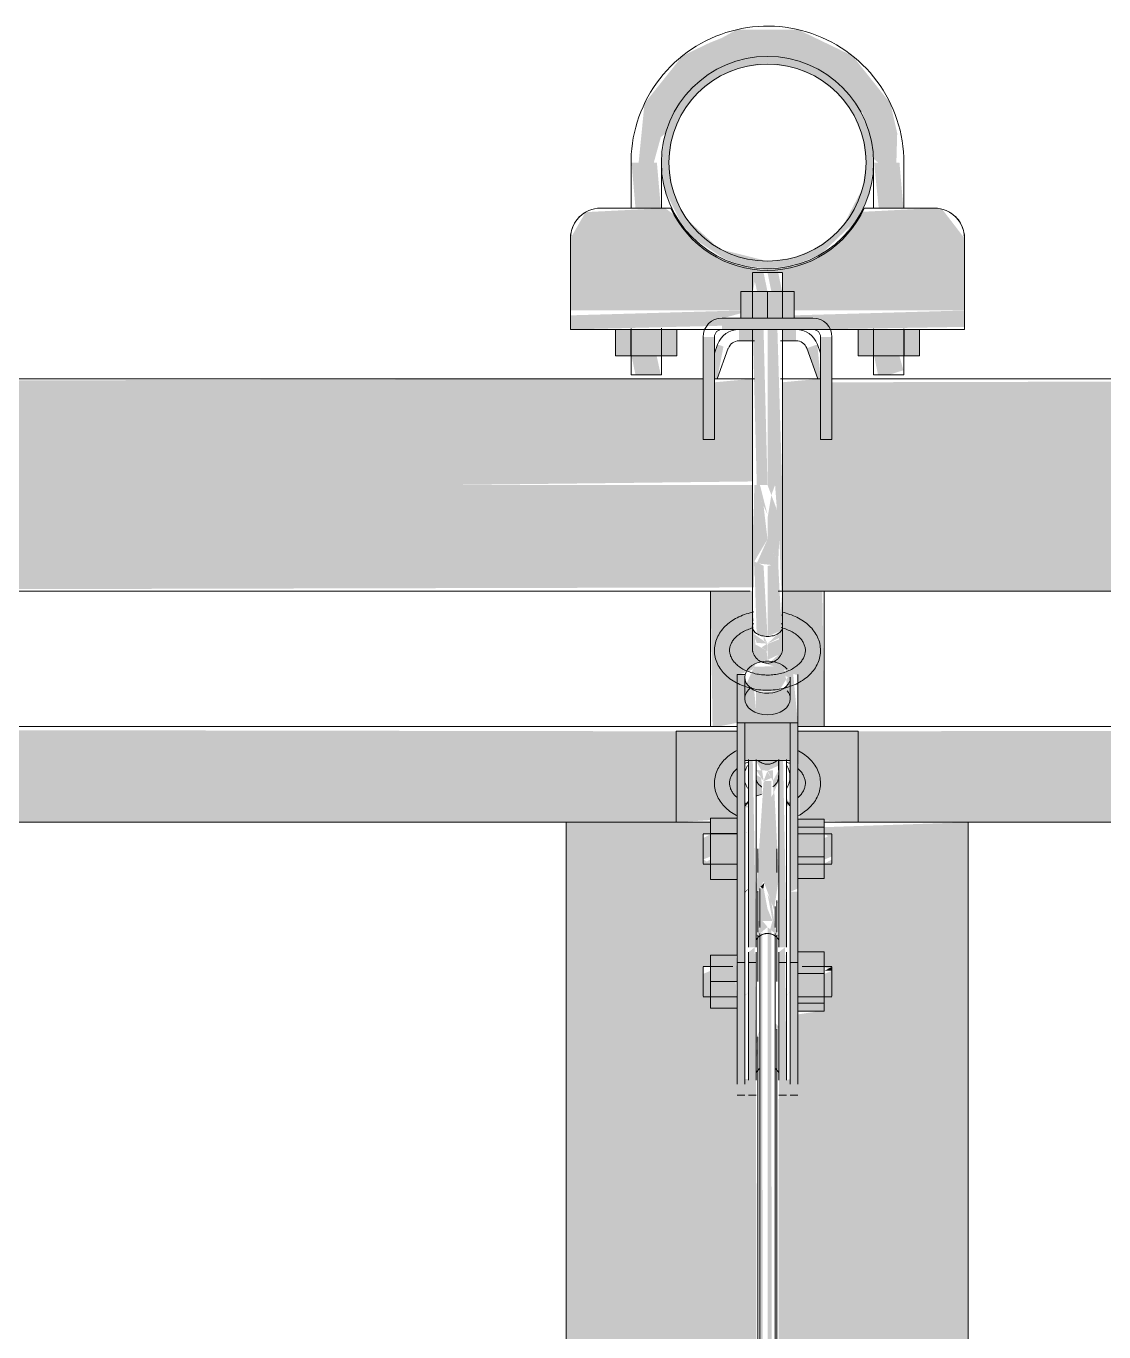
# Model space of a CAD drawing. Header units: inches. Extents: x 21380 to 98133, y -290 to 853.
# Drawn here: x 24944.39 to 24962.16, y 272.97 to 294.5 of the extents above; entities that cross this region are included whole.
import ezdxf

# ---------------------------------------------------------------- set-up
doc = ezdxf.new("R2010")
doc.units = ezdxf.units.IN
doc.header["$MEASUREMENT"] = 0
doc.layers.add('Q-SPCQ', color=91, linetype='Continuous', lineweight=9)

# ---------------------------------------------------------------- blocks, each defined once
blk = doc.blocks.new('Basketball_Backstop-Performance_Sports_Systems-3103-Ceiling_Hung - 27_-0_ to 27_-11 7_8_-652462-Building Section - East_West looking North')
at = {"layer": 'Q-SPCQ'}
for points in [[(24954.547, 292.25), (24954.737, 292.25), (24954.853, 292.671), (24954.935, 292.735), (24955.204, 293.266), (24955.596, 293.657), (24956.02, 293.883), (24956.41, 293.973), (24956.863, 293.967), (24957.356, 293.82), (24957.663, 293.63), (24958.019, 293.266), (24958.127, 293.125), (24958.186, 293.063), (24958.369, 292.308), (24958.435, 292.25), (24958.487, 292.25), (24958.737, 292.25), (24958.751, 292.733), (24958.639, 293.226), (24958.015, 294.009), (24957.112, 294.444), (24956.111, 294.444), (24955.855, 294.303), (24955.66, 294.226), (24955.209, 294.009), (24954.584, 293.226), (24954.487, 292.25)], [(24959.862, 289.812), (24959.862, 291), (24959.491, 291.483), (24959.362, 291.5), (24958.167, 291.438), (24957.761, 290.92), (24957.41, 290.68), (24957.049, 290.543), (24956.487, 290.487), (24956.11, 290.56), (24955.717, 290.734), (24955.366, 291.013), (24955.095, 291.375), (24954.921, 291.5), (24953.612, 291.433), (24953.362, 291), (24953.362, 289.812), (24956.174, 289.812), (24956.174, 290.125), (24956.37, 290.125), (24956.435, 290.437), (24956.853, 290.437), (24956.853, 290.125), (24957.049, 290.125), (24957.049, 289.812)], [(24956.612, 289.687), (24956.612, 290.125), (24956.174, 290.125), (24956.174, 289.687)], [(24957.049, 289.687), (24957.049, 290.125), (24956.612, 290.125), (24956.612, 289.687)], [(24954.106, 289.062), (24954.359, 289.062), (24954.359, 289.5), (24954.106, 289.5)], [(24954.359, 289.062), (24954.864, 289.062), (24954.864, 289.5), (24954.359, 289.5)], [(24955.117, 289.062), (24955.117, 289.5), (24954.864, 289.5), (24954.864, 289.062)], [(24958.359, 289.062), (24958.359, 289.5), (24958.106, 289.5), (24958.106, 289.062)], [(24958.864, 289.062), (24958.864, 289.5), (24958.359, 289.5), (24958.359, 289.062)], [(24958.864, 289.062), (24959.117, 289.062), (24959.117, 289.5), (24958.864, 289.5)], [(24956.395, 285.674), (24956.612, 286.042), (24956.547, 286.593), (24956.395, 286.937), (24956.376, 286.042)], [(24956.788, 285.644), (24956.821, 286.386), (24956.676, 286.768), (24956.612, 286.386), (24956.612, 286.042), (24956.737, 285.76)], [(24956.612, 284.439), (24956.547, 285.605), (24956.395, 285.674), (24956.433, 284.486), (24956.515, 284.452)], [(24956.612, 284.439), (24956.844, 284.537), (24956.788, 285.644), (24956.612, 285.6)], [(24957.548, 282.955), (24957.549, 282.955), (24957.516, 285.187), (24956.856, 285.187), (24956.799, 284.39), (24956.612, 284.316), (24956.612, 284.2), (24956.848, 284.275), (24956.799, 284.141), (24956.612, 283.978), (24956.888, 283.895), (24956.936, 283.861), (24957.074, 283.81), (24957.112, 283.81), (24957.112, 282.955), (24957.517, 282.955)], [(24956.84, 284.781), (24956.857, 284.796), (24956.84, 284.796)], [(24956.365, 284.623), (24956.383, 284.743), (24956.366, 284.69)], [(24956.237, 283.015), (24957.112, 283.015), (24957.037, 283.81), (24956.947, 283.768), (24956.919, 283.728), (24956.936, 283.633), (24956.799, 283.536), (24956.799, 283.183), (24956.515, 283.156), (24956.424, 283.213), (24956.391, 283.567), (24956.249, 283.697), (24956.237, 283.81), (24956.112, 283.81), (24956.112, 283.015)], [(24956.612, 283.147), (24956.799, 283.183), (24956.799, 283.536), (24956.515, 283.51), (24956.424, 283.536), (24956.424, 283.183), (24956.515, 283.156)], [(24956.237, 280.229), (24956.237, 283.015), (24956.112, 283.015), (24956.112, 280.229)], [(24956.987, 282.396), (24956.987, 283.015), (24956.237, 283.015), (24956.237, 282.396)], [(24956.987, 280.229), (24957.112, 280.283), (24957.112, 283.015), (24956.987, 283.015), (24956.987, 280.283)], [(24956.299, 279.612), (24956.424, 279.612), (24956.369, 282.396), (24956.299, 282.396), (24956.299, 280)], [(24956.799, 279.612), (24956.924, 279.612), (24956.869, 282.396), (24956.799, 282.396), (24956.799, 280)], [(24955.886, 281.19), (24956.112, 281.19), (24956.112, 281.443), (24955.674, 281.443), (24955.674, 281.19)], [(24957.549, 281.295), (24957.549, 281.425), (24957.112, 281.425), (24957.112, 281.295)], [(24955.886, 280.685), (24956.112, 280.685), (24956.112, 281.19), (24955.674, 281.19), (24955.674, 280.685)], [(24956.237, 281.179), (24956.299, 281.229), (24956.237, 281.18)], [(24957.112, 280.807), (24957.549, 280.807), (24957.549, 281.295), (24957.112, 281.295)], [(24957.112, 280.45), (24957.549, 280.45), (24957.549, 280.807), (24957.112, 280.807)], [(24955.886, 280.432), (24956.112, 280.432), (24956.112, 280.685), (24955.674, 280.685), (24955.674, 280.432)], [(24956.237, 280.208), (24956.299, 280.283), (24956.237, 280.229)], [(24956.544, 280.288), (24956.559, 280.374), (24956.496, 280.311), (24956.525, 280.288)], [(24956.237, 279.493), (24956.237, 280.229), (24956.112, 280.229), (24956.112, 279.493)], [(24957.112, 279.493), (24957.112, 280.229), (24956.987, 280.229), (24956.987, 279.493)], [(24956.299, 279.314), (24956.424, 279.314), (24956.424, 279.612), (24956.299, 279.612)], [(24956.799, 279.314), (24956.924, 279.314), (24956.924, 279.612), (24956.799, 279.612)], [(24956.237, 277.141), (24956.237, 279.493), (24956.112, 279.493), (24956.112, 277.141)], [(24956.987, 277.141), (24957.112, 277.141), (24957.112, 279.493), (24956.987, 279.493), (24956.987, 277.424)], [(24955.886, 278.75), (24956.112, 278.75), (24956.093, 279.187), (24955.674, 279.187), (24955.674, 278.75)], [(24956.424, 277.126), (24956.402, 279.314), (24956.299, 279.235), (24956.299, 277.126)], [(24956.799, 277.126), (24956.924, 277.126), (24956.902, 279.314), (24956.799, 279.235), (24956.799, 277.424)], [(24957.549, 278.881), (24957.549, 279.238), (24957.112, 279.238), (24957.112, 278.881)], [(24957.674, 278.927), (24957.674, 278.991), (24957.549, 278.927)], [(24957.112, 278.393), (24957.549, 278.393), (24957.549, 278.881), (24957.112, 278.881), (24957.112, 278.662)], [(24955.886, 278.312), (24956.112, 278.312), (24956.087, 278.75), (24955.674, 278.75), (24955.674, 278.312)], [(24956.737, 278.68), (24956.763, 278.732), (24956.737, 278.681)], [(24957.112, 278.262), (24957.549, 278.262), (24957.549, 278.393), (24957.112, 278.393)]]:
    blk.add_hatch(color=256, dxfattribs=at).paths.add_polyline_path(points, flags=0)
h = blk.add_hatch(color=256, dxfattribs=at)
h.paths.add_polyline_path([(24956.612, 290.5), (24957.065, 290.56), (24957.487, 290.734), (24958.046, 291.269), (24958.127, 291.375), (24958.302, 291.797), (24958.362, 292.25), (24958.302, 292.703), (24958.127, 293.125), (24957.849, 293.487), (24957.487, 293.766), (24957.065, 293.94), (24956.612, 294), (24956.159, 293.94), (24955.737, 293.766), (24955.374, 293.487), (24955.096, 293.125), (24954.921, 292.703), (24954.862, 292.25), (24954.921, 291.797), (24955.178, 291.269), (24955.374, 291.013), (24955.886, 290.673), (24956.159, 290.56)], flags=0)
h.paths.add_polyline_path([(24956.612, 290.625), (24955.886, 290.807), (24955.799, 290.843), (24955.334, 291.269), (24955.204, 291.438), (24955.042, 291.829), (24954.987, 292.25), (24955.042, 292.671), (24955.204, 293.063), (24955.463, 293.399), (24955.799, 293.657), (24956.191, 293.82), (24956.612, 293.875), (24957.032, 293.82), (24957.424, 293.657), (24957.761, 293.399), (24958.019, 293.063), (24958.181, 292.671), (24958.237, 292.25), (24958.181, 291.829), (24957.889, 291.269), (24957.761, 291.101), (24957.424, 290.843), (24957.032, 290.68)], flags=0)
h = blk.add_hatch(color=256, dxfattribs=at)
h.paths.add_polyline_path([(24954.487, 288.75), (24954.853, 288.75), (24954.784, 289.062), (24954.37, 289.062), (24954.435, 288.75)], flags=0)
h.paths.add_polyline_path([(24954.663, 291.5), (24954.853, 291.5), (24954.788, 292.25), (24954.37, 292.25), (24954.435, 291.5), (24954.612, 291.5)], flags=0)
h = blk.add_hatch(color=256, dxfattribs=at)
h.paths.add_polyline_path([(24958.612, 288.75), (24958.853, 288.827), (24958.788, 289.062), (24958.37, 289.062), (24958.435, 288.75), (24958.547, 288.75)], flags=0)
h.paths.add_polyline_path([(24958.598, 291.5), (24958.853, 291.5), (24958.788, 292.25), (24958.37, 292.25), (24958.446, 291.5), (24958.547, 291.5)], flags=0)
h = blk.add_hatch(color=256, dxfattribs=at)
h.paths.add_polyline_path([(24956.547, 286.937), (24956.612, 286.937), (24956.547, 289.5), (24956.37, 289.5), (24956.435, 286.937), (24956.487, 286.937)], flags=0)
h.paths.add_polyline_path([(24956.492, 290.125), (24956.612, 290.125), (24956.547, 290.437), (24956.37, 290.437), (24956.44, 290.125), (24956.487, 290.125)], flags=0)
h = blk.add_hatch(color=256, dxfattribs=at)
h.paths.add_polyline_path([(24956.676, 286.937), (24956.853, 286.937), (24956.775, 289.5), (24956.612, 289.5), (24956.612, 286.937)], flags=0)
h.paths.add_polyline_path([(24956.731, 290.125), (24956.853, 290.125), (24956.788, 290.437), (24956.612, 290.437), (24956.676, 290.125)], flags=0)
h = blk.add_hatch(color=256, dxfattribs=at)
h.paths.add_polyline_path([(24957.362, 289.5), (24959.862, 289.542), (24959.862, 289.812), (24957.049, 289.732), (24957.049, 289.687), (24957.362, 289.631), (24957.362, 289.507)], flags=0)
h.paths.add_polyline_path([(24953.362, 289.5), (24955.862, 289.561), (24955.886, 289.687), (24956.174, 289.767), (24956.174, 289.812), (24953.362, 289.732), (24953.362, 289.511)], flags=0)
h = blk.add_hatch(color=256, dxfattribs=at)
h.paths.add_polyline_path([(24955.737, 288.187), (24955.737, 289.375), (24955.549, 289.375), (24955.549, 288.187)], flags=0)
h.paths.add_polyline_path([(24957.674, 288.187), (24957.674, 289.375), (24957.487, 289.375), (24957.487, 288.187)], flags=0)
h.paths.add_polyline_path([(24955.886, 289.5), (24957.362, 289.5), (24957.362, 289.687), (24955.862, 289.687), (24955.862, 289.5)], flags=0)
h = blk.add_hatch(color=256, dxfattribs=at)
h.paths.add_polyline_path([(24957.487, 288.687), (24957.434, 289.253), (24957.258, 289.189), (24957.44, 288.687)], flags=0)
h.paths.add_polyline_path([(24955.737, 288.687), (24955.783, 288.687), (24955.886, 289.218), (24955.789, 289.253), (24955.737, 289.109), (24955.737, 288.802)], flags=0)
h.paths.add_polyline_path([(24957.082, 289.313), (24957.082, 289.5), (24956.853, 289.5), (24956.853, 289.313)], flags=0)
h.paths.add_polyline_path([(24956.37, 289.313), (24956.37, 289.5), (24956.142, 289.5), (24956.142, 289.313)], flags=0)
h = blk.add_hatch(color=256, dxfattribs=at)
h.paths.add_polyline_path([(24977.819, 286.937), (24982.37, 286.937), (24982.37, 288.687), (24981.737, 288.614), (24981.737, 288.187), (24981.549, 288.187), (24981.549, 288.687), (24957.674, 288.628), (24957.674, 288.187), (24957.487, 288.187), (24957.487, 288.687), (24956.853, 288.628), (24956.853, 286.937), (24969.045, 286.937)], flags=0)
h.paths.add_polyline_path([(24986.612, 286.937), (24986.592, 288.687), (24983.674, 288.619), (24983.674, 288.187), (24983.487, 288.187), (24983.487, 288.687), (24982.853, 288.617), (24982.853, 286.937), (24986.592, 286.937)], flags=0)
h.paths.add_polyline_path([(24951.499, 286.937), (24956.37, 286.994), (24956.37, 288.687), (24955.737, 288.628), (24955.737, 288.187), (24955.549, 288.187), (24955.549, 288.687), (24931.674, 288.628), (24931.674, 288.187), (24931.487, 288.198), (24931.487, 288.687), (24930.853, 288.628), (24930.853, 286.937), (24942.726, 286.937)], flags=0)
h.paths.add_polyline_path([(24930.37, 286.937), (24930.37, 288.687), (24929.737, 288.628), (24929.737, 288.187), (24929.549, 288.189), (24929.549, 288.687), (24926.612, 288.628), (24926.612, 286.937), (24929.566, 286.937)], flags=0)
h = blk.add_hatch(color=256, dxfattribs=at)
h.paths.add_polyline_path([(24982.828, 286.937), (24982.778, 286.909), (24982.815, 286.909)], flags=0)
h.paths.add_polyline_path([(24982.806, 285.187), (24986.612, 285.247), (24986.592, 286.937), (24982.829, 286.909), (24982.798, 285.216)], flags=0)
h.paths.add_polyline_path([(24982.435, 286.937), (24982.612, 286.696), (24982.737, 286.937), (24982.487, 286.937)], flags=0)
h.paths.add_polyline_path([(24956.737, 286.937), (24956.612, 286.937), (24956.676, 286.768)], flags=0)
h.paths.add_polyline_path([(24930.828, 286.937), (24930.788, 286.937), (24930.788, 286.849)], flags=0)
h.paths.add_polyline_path([(24956.395, 285.674), (24956.362, 286.937), (24930.828, 286.937), (24930.846, 285.187), (24956.389, 285.247), (24956.395, 285.644)], flags=0)
h.paths.add_polyline_path([(24956.788, 285.644), (24956.612, 286.042), (24956.435, 285.644), (24956.708, 285.613), (24956.737, 285.62)], flags=0)
h.paths.add_polyline_path([(24982.419, 285.187), (24982.425, 285.479), (24982.367, 285.57), (24982.385, 286.343), (24982.37, 286.937), (24956.737, 286.937), (24956.815, 285.883), (24956.833, 285.335), (24956.844, 285.187), (24982.377, 285.187)], flags=0)
h.paths.add_polyline_path([(24930.435, 286.937), (24930.616, 286.702), (24930.737, 286.937), (24930.487, 286.937)], flags=0)
h.paths.add_polyline_path([(24926.612, 285.187), (24930.427, 285.258), (24930.4, 286.089), (24930.37, 286.937), (24926.612, 286.937), (24926.612, 285.247)], flags=0)
h.paths.add_polyline_path([(24956.612, 286.446), (24956.487, 286.937), (24956.395, 286.937), (24956.595, 286.485)], flags=0)
h = blk.add_hatch(color=256, dxfattribs=at)
h.paths.add_polyline_path([(24956.612, 284.32), (24956.547, 284.448), (24956.552, 284.376), (24956.605, 284.326)], flags=0)
h.paths.add_polyline_path([(24956.612, 284.2), (24956.605, 284.32), (24956.515, 284.258), (24956.599, 284.208)], flags=0)
h.paths.add_polyline_path([(24955.8, 282.955), (24956.112, 283.015), (24956.143, 283.81), (24956.363, 283.891), (24956.424, 283.996), (24956.612, 284.052), (24956.598, 284.198), (24956.424, 284.198), (24956.381, 284.623), (24956.365, 285.187), (24955.674, 285.187), (24955.706, 282.955), (24955.797, 282.955)], flags=0)
h = blk.add_hatch(color=256, dxfattribs=at)
h.paths.add_polyline_path([(24956.434, 284.167), (24956.612, 284.2), (24956.387, 284.32)], flags=0)
h.paths.add_polyline_path([(24956.612, 284.32), (24956.38, 284.486), (24956.433, 284.333), (24956.515, 284.327)], flags=0)
h = blk.add_hatch(color=256, dxfattribs=at)
h.paths.add_polyline_path([(24956.612, 284.052), (24956.826, 284.153), (24956.856, 284.316), (24956.612, 284.2)], flags=0)
h.paths.add_polyline_path([(24956.612, 284.32), (24956.852, 284.439), (24956.788, 284.485), (24956.708, 284.41)], flags=0)
h = blk.add_hatch(color=256, dxfattribs=at)
h.paths.add_polyline_path([(24956.799, 283.536), (24956.919, 283.728), (24956.877, 283.953), (24956.391, 283.938), (24956.273, 283.676), (24956.424, 283.536)], flags=0)
h.paths.add_polyline_path([(24956.444, 283.721), (24956.424, 283.821), (24956.612, 283.766)], flags=0)
h = blk.add_hatch(color=256, dxfattribs=at)
h.paths.add_polyline_path([(24956.444, 283.721), (24956.612, 283.766), (24956.391, 283.831)], flags=0)
h.paths.add_polyline_path([(24957.022, 283.728), (24957.054, 283.895), (24956.833, 283.831)], flags=0)
h = blk.add_hatch(color=256, dxfattribs=at)
h.paths.add_polyline_path([(24908.607, 281.375), (24955.107, 281.375), (24955.107, 282.875), (24908.607, 282.955), (24908.607, 281.503)], flags=0)
h.paths.add_polyline_path([(24958.263, 281.375), (25004.607, 281.375), (25004.607, 282.955), (24958.107, 282.875), (24958.107, 281.375)], flags=0)
h.paths.add_polyline_path([(24956.701, 282.059), (24956.709, 281.848), (24956.799, 282.059), (24956.799, 282.237), (24956.704, 282.064)], flags=0)
h.paths.add_polyline_path([(24956.548, 282.052), (24956.676, 282.107), (24956.607, 282.212), (24956.55, 282.059)], flags=0)
h.paths.add_polyline_path([(24956.424, 281.808), (24956.527, 281.844), (24956.509, 282.109), (24956.424, 282.157), (24956.424, 281.835)], flags=0)
h.paths.add_polyline_path([(24956.924, 281.928), (24956.982, 282.125), (24956.924, 281.937)], flags=0)
h.paths.add_polyline_path([(24956.612, 282.226), (24956.799, 282.312), (24956.794, 282.396), (24956.424, 282.39), (24956.509, 282.232), (24956.607, 282.227)], flags=0)
h = blk.add_hatch(color=256, dxfattribs=at)
h.paths.add_polyline_path([(24955.107, 281.375), (24956.112, 281.443), (24956.112, 282.875), (24955.107, 282.875), (24955.107, 281.503)], flags=0)
h.paths.add_polyline_path([(24958.107, 281.375), (24958.107, 282.875), (24957.112, 282.875), (24957.142, 281.425), (24958.079, 281.375)], flags=0)
h.paths.add_polyline_path([(24956.924, 281.623), (24956.987, 281.681), (24956.924, 281.776)], flags=0)
h.paths.add_polyline_path([(24956.237, 281.623), (24956.299, 281.624), (24956.237, 281.692)], flags=0)
h = blk.add_hatch(color=256, dxfattribs=at)
h.paths.add_polyline_path([(24956.701, 282.059), (24956.701, 282.231), (24956.612, 282.226)], flags=0)
h.paths.add_polyline_path([(24956.548, 282.052), (24956.522, 282.231), (24956.424, 282.237)], flags=0)
h.paths.add_polyline_path([(24956.719, 279.931), (24956.799, 280.452), (24956.725, 281.875), (24956.676, 281.793), (24956.676, 282.058), (24956.548, 282.052), (24956.424, 280.187), (24956.548, 280.4), (24956.698, 280)], flags=0)
h = blk.add_hatch(color=256, dxfattribs=at)
h.paths.add_polyline_path([(24956.737, 157.563), (24959.822, 157.563), (24959.806, 160.188), (24956.737, 160.188), (24956.737, 159.438)], flags=0)
h.paths.add_polyline_path([(24956.487, 157.563), (24956.487, 160.188), (24953.391, 160.188), (24953.407, 157.563), (24956.391, 157.563)], flags=0)
h.paths.add_polyline_path([(24956.424, 208.884), (24956.487, 209.122), (24956.424, 209.061)], flags=0)
h.paths.add_polyline_path([(24955.458, 224.76), (24955.124, 224.794), (24955.301, 224.771)], flags=0)
h.paths.add_polyline_path([(24953.294, 164.313), (24956.487, 164.32), (24956.424, 208.559), (24956.299, 208.574), (24956.237, 208.574), (24956.112, 208.574), (24956.112, 209.746), (24955.674, 209.746), (24955.674, 209.942), (24955.549, 210.006), (24955.549, 210.425), (24955.674, 210.425), (24955.749, 210.621), (24956.112, 210.705), (24956.112, 211.694), (24956.237, 211.694), (24956.237, 211.919), (24956.112, 211.919), (24956.112, 213.056), (24956.424, 213.056), (24956.455, 224.751), (24953.294, 224.751), (24953.294, 164.32)], flags=0)
h.paths.add_polyline_path([(24956.737, 164.313), (24959.919, 164.32), (24959.845, 224.792), (24958.843, 224.75), (24956.768, 224.75), (24956.799, 213.056), (24957.112, 213.056), (24957.112, 211.919), (24956.987, 211.919), (24956.987, 211.694), (24957.112, 211.641), (24957.112, 210.671), (24957.549, 210.671), (24957.549, 210.425), (24957.674, 210.36), (24957.674, 209.942), (24957.549, 209.942), (24957.464, 209.695), (24957.112, 209.641), (24957.112, 208.574), (24956.987, 208.574), (24956.924, 208.559), (24956.799, 208.559), (24956.737, 164.32)], flags=0)
h.paths.add_polyline_path([(24956.924, 210.425), (24956.987, 210.425), (24956.924, 210.558)], flags=0)
h.paths.add_polyline_path([(24956.424, 210.933), (24956.455, 210.944), (24956.424, 210.944)], flags=0)
h.paths.add_polyline_path([(24956.768, 211.459), (24956.799, 211.509), (24956.768, 211.482)], flags=0)
h.paths.add_polyline_path([(24956.17, 213.766), (24956.202, 213.933), (24956.391, 213.831)], flags=0)
h.paths.add_polyline_path([(24957.756, 225.241), (24957.912, 225.204), (24957.912, 225.231)], flags=0)
h.paths.add_polyline_path([(24958.98, 225.187), (24959.919, 225.353), (24959.919, 281.375), (24957.549, 281.295), (24957.549, 281.179), (24957.674, 281.114), (24957.674, 280.696), (24957.549, 280.696), (24957.464, 280.45), (24957.112, 280.45), (24957.112, 279.238), (24957.549, 279.238), (24957.549, 278.991), (24957.674, 278.927), (24957.674, 278.509), (24957.549, 278.509), (24957.464, 278.262), (24957.112, 278.208), (24957.112, 277.141), (24956.987, 277.141), (24956.924, 277.126), (24956.799, 277.126), (24956.768, 225.249), (24958.949, 225.195)], flags=0)
h.paths.add_polyline_path([(24956.424, 277.451), (24956.455, 277.628), (24956.424, 277.628)], flags=0)
h.paths.add_polyline_path([(24955.124, 225.189), (24956.455, 225.25), (24956.424, 277.126), (24956.299, 277.141), (24956.237, 277.141), (24956.112, 277.141), (24956.112, 278.312), (24955.674, 278.312), (24955.674, 278.509), (24955.549, 278.573), (24955.549, 278.991), (24955.674, 278.991), (24955.761, 279.187), (24956.112, 279.187), (24956.112, 280.432), (24955.674, 280.432), (24955.674, 280.696), (24955.549, 280.761), (24955.549, 281.179), (24955.674, 281.19), (24955.674, 281.375), (24953.294, 281.375), (24953.332, 225.231), (24953.928, 225.234), (24955.222, 225.204)], flags=0)
h.paths.add_polyline_path([(24956.424, 279.5), (24956.461, 279.579), (24956.424, 279.511)], flags=0)
h.paths.add_polyline_path([(24956.763, 280.022), (24956.799, 280.076), (24956.763, 280.049)], flags=0)
h = blk.add_hatch(color=256, dxfattribs=at)
h.paths.add_polyline_path([(24955.549, 280.761), (24955.674, 280.812), (24955.674, 281.179), (24955.549, 281.114), (24955.549, 280.812)], flags=0)
h.paths.add_polyline_path([(24957.549, 280.761), (24957.674, 280.812), (24957.674, 281.179), (24957.549, 281.114), (24957.549, 280.807)], flags=0)
h = blk.add_hatch(color=256, dxfattribs=at)
h.paths.add_polyline_path([(24955.674, 280.696), (24955.674, 280.761), (24955.549, 280.696)], flags=0)
h.paths.add_polyline_path([(24957.674, 280.696), (24957.674, 280.761), (24957.549, 280.696)], flags=0)
h = blk.add_hatch(color=256, dxfattribs=at)
h.paths.add_polyline_path([(24956.612, 210.929), (24956.524, 279.574), (24956.487, 279.489), (24956.552, 210.944), (24956.611, 210.929)], flags=0)
h.paths.add_polyline_path([(24956.487, 279.643), (24956.612, 279.952), (24956.548, 280.288), (24956.487, 280.283), (24956.487, 279.749)], flags=0)
h = blk.add_hatch(color=256, dxfattribs=at)
h.paths.add_polyline_path([(24956.612, 210.929), (24956.737, 210.944), (24956.674, 279.596), (24956.612, 279.649), (24956.612, 213.147)], flags=0)
h.paths.add_polyline_path([(24956.737, 279.643), (24956.674, 280.078), (24956.612, 280.19), (24956.7, 279.735), (24956.737, 279.643)], flags=0)
h = blk.add_hatch(color=256, dxfattribs=at)
h.paths.add_polyline_path([(24956.694, 279.749), (24956.612, 279.951), (24956.53, 279.749), (24956.662, 279.749)], flags=0)
h.paths.add_polyline_path([(24956.799, 279.489), (24956.694, 279.749), (24956.655, 279.612)], flags=0)
h.paths.add_polyline_path([(24956.424, 279.489), (24956.612, 279.649), (24956.53, 279.749), (24956.474, 279.612)], flags=0)
h = blk.add_hatch(color=256, dxfattribs=at)
h.paths.add_polyline_path([(24956.476, 278.694), (24956.476, 278.711), (24956.476, 278.75)], flags=0)
h.paths.add_polyline_path([(24956.461, 279.579), (24956.487, 279.749), (24956.461, 279.749)], flags=0)
h = blk.add_hatch(color=256, dxfattribs=at)
h.paths.add_polyline_path([(24957.674, 278.509), (24957.674, 278.927), (24957.549, 278.875), (24957.549, 278.509)], flags=0)
h.paths.add_polyline_path([(24956.237, 278.509), (24956.299, 278.573), (24956.237, 278.525)], flags=0)
h.paths.add_polyline_path([(24956.924, 278.509), (24956.987, 278.59), (24956.924, 278.517)], flags=0)
h.paths.add_polyline_path([(24955.674, 278.509), (24955.674, 278.927), (24955.549, 278.875), (24955.549, 278.509)], flags=0)
h = blk.add_hatch(color=256, dxfattribs=at)
h.paths.add_polyline_path([(24956.424, 277.689), (24956.487, 277.947), (24956.424, 277.812)], flags=0)
h.paths.add_polyline_path([(24956.737, 277.929), (24956.799, 278), (24956.737, 278.072)], flags=0)
for p, q in [((24954.362, 292.25), (24954.362, 291.5)), ((24954.862, 291.5), (24954.862, 292.25)), ((24958.362, 292.25), (24958.362, 291.5)), ((24958.862, 291.5), (24958.862, 292.25)), ((24955.018, 291.5), (24953.862, 291.5)), ((24959.362, 291.5), (24958.205, 291.5)), ((24953.362, 291), (24953.362, 289.812)), ((24959.862, 289.812), (24959.862, 291)), ((24956.362, 290.437), (24956.362, 290.125)), ((24956.362, 290.437), (24956.362, 289.687)), ((24956.37, 290.437), (24956.37, 290.437)), ((24956.37, 290.437), (24956.612, 290.437)), ((24956.612, 290.437), (24956.853, 290.437)), ((24956.853, 290.437), (24956.853, 290.437)), ((24956.862, 290.125), (24956.862, 290.437)), ((24956.862, 289.687), (24956.862, 290.437)), ((24956.174, 290.125), (24956.612, 290.125)), ((24956.174, 289.687), (24956.174, 290.125)), ((24956.612, 290.125), (24957.049, 290.125)), ((24956.612, 290.125), (24956.612, 289.687)), ((24957.049, 289.687), (24957.049, 290.125)), ((24953.362, 289.5), (24953.362, 289.812)), ((24959.862, 289.812), (24959.862, 289.5)), ((24954.362, 289.515), (24954.362, 288.75)), ((24954.862, 288.75), (24954.862, 289.518)), ((24957.362, 289.687), (24955.862, 289.687)), ((24953.362, 289.5), (24955.862, 289.5)), ((24954.106, 289.5), (24954.106, 289.062)), ((24954.359, 289.062), (24954.359, 289.5)), ((24954.864, 289.062), (24954.864, 289.5)), ((24955.117, 289.062), (24955.117, 289.5)), ((24955.549, 288.187), (24955.549, 289.375)), ((24955.737, 289.375), (24955.737, 288.187)), ((24955.862, 289.5), (24957.362, 289.5)), ((24956.142, 289.313), (24956.395, 289.313)), ((24956.362, 289.5), (24956.362, 288.687)), ((24956.362, 289.5), (24956.362, 286.937)), ((24956.828, 289.313), (24957.082, 289.313)), ((24956.862, 288.687), (24956.862, 289.5)), ((24956.862, 286.937), (24956.862, 289.5)), ((24957.362, 289.5), (24959.862, 289.5)), ((24957.487, 289.375), (24957.487, 288.187)), ((24957.674, 288.187), (24957.674, 289.375)), ((24958.106, 289.062), (24958.106, 289.5)), ((24958.359, 289.062), (24958.359, 289.5)), ((24958.362, 289.511), (24958.362, 288.75)), ((24958.862, 288.75), (24958.862, 289.511)), ((24958.864, 289.062), (24958.864, 289.5)), ((24959.117, 289.5), (24959.117, 289.062)), ((24955.789, 289.253), (24955.737, 289.109)), ((24955.783, 288.687), (24955.966, 289.189)), ((24957.258, 289.189), (24957.44, 288.687)), ((24957.487, 289.109), (24957.434, 289.253)), ((24954.359, 289.062), (24954.106, 289.062)), ((24954.864, 289.062), (24954.359, 289.062)), ((24955.117, 289.062), (24954.864, 289.062)), ((24958.359, 289.062), (24958.106, 289.062)), ((24958.864, 289.062), (24958.359, 289.062)), ((24959.117, 289.062), (24958.864, 289.062)), ((24955.549, 288.687), (24931.674, 288.687)), ((24954.362, 288.75), (24954.37, 288.75)), ((24954.862, 288.75), (24954.362, 288.75)), ((24954.853, 288.75), (24954.862, 288.75)), ((24956.395, 288.687), (24955.737, 288.687)), ((24957.487, 288.687), (24956.828, 288.687)), ((24981.549, 288.687), (24957.674, 288.687)), ((24958.862, 288.75), (24958.362, 288.75)), ((24958.362, 288.75), (24958.37, 288.75)), ((24958.853, 288.75), (24958.862, 288.75)), ((24955.549, 288.197), (24955.549, 287.824)), ((24955.549, 287.687), (24955.549, 288.187)), ((24955.737, 287.824), (24955.737, 288.197)), ((24955.737, 288.187), (24955.737, 287.687)), ((24957.487, 288.197), (24957.487, 287.824)), ((24957.487, 287.687), (24957.487, 288.187)), ((24957.674, 287.824), (24957.674, 288.197)), ((24957.674, 288.187), (24957.674, 287.687)), ((24955.549, 287.819), (24955.549, 287.687)), ((24955.737, 287.687), (24955.737, 287.819)), ((24957.487, 287.819), (24957.487, 287.687)), ((24957.674, 287.687), (24957.674, 287.819)), ((24955.549, 287.687), (24955.737, 287.687)), ((24955.737, 287.687), (24955.549, 287.687)), ((24957.487, 287.687), (24957.674, 287.687)), ((24957.674, 287.687), (24957.487, 287.687)), ((24956.362, 285.749), (24956.362, 284.604)), ((24956.862, 284.588), (24956.862, 285.749)), ((24930.742, 285.187), (24956.324, 285.187)), ((24955.674, 285.187), (24955.674, 282.955)), ((24956.362, 285.187), (24956.362, 284.595)), ((24956.789, 285.187), (24982.484, 285.187)), ((24956.862, 284.789), (24956.862, 285.187)), ((24957.549, 282.955), (24957.549, 285.187)), ((24956.237, 283.81), (24956.112, 283.81)), ((24956.112, 283.81), (24956.112, 283.015)), ((24956.237, 283.766), (24956.237, 283.412)), ((24956.987, 283.412), (24956.987, 283.766)), ((24957.112, 283.81), (24957.112, 283.015)), ((24908.607, 282.955), (24956.112, 282.955)), ((24956.112, 282.875), (24955.107, 282.875)), ((24955.107, 282.875), (24955.107, 281.375)), ((24956.112, 280.229), (24956.112, 283.015)), ((24956.112, 283.015), (24956.237, 283.015)), ((24956.237, 283.015), (24956.987, 283.015)), ((24956.237, 283.015), (24956.237, 280.229)), ((24956.987, 280.229), (24956.987, 283.015)), ((24956.987, 283.015), (24957.112, 283.015)), ((24957.112, 283.015), (24957.112, 280.229)), ((24957.112, 282.955), (25004.607, 282.955)), ((24958.107, 282.875), (24957.112, 282.875)), ((24958.107, 281.375), (24958.107, 282.875)), ((24956.987, 282.396), (24956.237, 282.396)), ((24956.299, 279.612), (24956.299, 282.408)), ((24956.424, 282.408), (24956.424, 279.612)), ((24956.799, 279.612), (24956.799, 282.408)), ((24956.924, 282.408), (24956.924, 279.612)), ((24953.294, 281.375), (24908.607, 281.375)), ((24953.294, 281.375), (24953.294, 224.989)), ((24953.294, 281.375), (24955.671, 281.375)), ((24955.674, 281.19), (24955.674, 281.443)), ((24955.674, 281.443), (24956.112, 281.443)), ((24957.112, 281.425), (24957.549, 281.425)), ((24957.549, 281.425), (24957.549, 281.295)), ((24957.553, 281.375), (24959.919, 281.375)), ((25004.607, 281.375), (24959.919, 281.375)), ((24959.919, 225.045), (24959.919, 281.375)), ((24956.112, 281.187), (24955.549, 281.187)), ((24955.549, 280.761), (24955.549, 281.179)), ((24955.674, 280.685), (24955.674, 281.19)), ((24955.674, 281.19), (24956.112, 281.19)), ((24957.112, 281.295), (24957.549, 281.295)), ((24957.674, 281.187), (24957.112, 281.187)), ((24957.549, 281.295), (24957.549, 280.807)), ((24957.674, 281.179), (24957.674, 280.761)), ((24956.455, 280.937), (24956.455, 280.547)), ((24956.768, 280.547), (24956.768, 280.937)), ((24955.549, 280.696), (24955.549, 280.761)), ((24957.112, 280.807), (24957.549, 280.807)), ((24957.549, 280.807), (24957.549, 280.45)), ((24957.674, 280.761), (24957.674, 280.696)), ((24955.549, 280.687), (24956.112, 280.687)), ((24955.674, 280.432), (24955.674, 280.685)), ((24955.674, 280.685), (24956.112, 280.685)), ((24956.987, 280.65), (24956.982, 280.65)), ((24957.112, 280.687), (24957.674, 280.687)), ((24956.112, 280.432), (24955.674, 280.432)), ((24956.487, 280.283), (24956.487, 279.643)), ((24957.112, 280.45), (24957.549, 280.45)), ((24956.112, 279.482), (24956.112, 280.229)), ((24956.237, 280.229), (24956.237, 279.482)), ((24956.455, 280.241), (24956.455, 279.566)), ((24956.768, 279.566), (24956.768, 280.087)), ((24956.987, 279.482), (24956.987, 280.229)), ((24957.112, 280.229), (24957.112, 279.482)), ((24956.737, 279.643), (24956.737, 279.987)), ((24956.299, 279.314), (24956.299, 279.612)), ((24956.424, 279.612), (24956.424, 279.314)), ((24956.799, 279.314), (24956.799, 279.612)), ((24956.924, 279.612), (24956.924, 279.314)), ((24956.112, 277.058), (24956.112, 279.495)), ((24956.237, 279.495), (24956.237, 277.058)), ((24956.455, 279.515), (24956.455, 278.75)), ((24956.487, 279.542), (24956.487, 210.705)), ((24956.737, 210.705), (24956.737, 279.542)), ((24956.768, 278.75), (24956.768, 279.515)), ((24956.987, 277.058), (24956.987, 279.495)), ((24957.112, 279.495), (24957.112, 277.058)), ((24955.674, 278.75), (24955.674, 279.187)), ((24955.674, 279.187), (24956.112, 279.187)), ((24956.299, 277.126), (24956.299, 279.235)), ((24956.424, 279.235), (24956.424, 277.126)), ((24956.799, 277.126), (24956.799, 279.235)), ((24956.924, 279.235), (24956.924, 277.126)), ((24957.112, 279.238), (24957.549, 279.238)), ((24957.549, 279.238), (24957.549, 278.881)), ((24956.041, 279), (24955.549, 279)), ((24955.549, 278.927), (24955.549, 278.991)), ((24956.112, 279.062), (24956.237, 279.062)), ((24956.299, 279.062), (24956.424, 279.062)), ((24956.799, 279.062), (24956.924, 279.062)), ((24956.987, 279.062), (24957.112, 279.062)), ((24957.674, 279), (24957.182, 279)), ((24957.674, 278.991), (24957.674, 278.927)), ((24955.549, 278.509), (24955.549, 278.927)), ((24957.112, 278.881), (24957.549, 278.881)), ((24957.549, 278.881), (24957.549, 278.393)), ((24957.674, 278.927), (24957.674, 278.509)), ((24955.674, 278.312), (24955.674, 278.75)), ((24956.112, 278.75), (24955.674, 278.75)), ((24955.549, 278.5), (24956.112, 278.5)), ((24957.112, 278.5), (24957.674, 278.5)), ((24957.549, 278.393), (24957.112, 278.393)), ((24957.549, 278.393), (24957.549, 278.262)), ((24955.674, 278.312), (24956.112, 278.312)), ((24957.112, 278.262), (24957.549, 278.262)), ((24956.768, 211.459), (24956.768, 277.965)), ((24956.455, 277.841), (24956.455, 210.936)), ((24956.112, 276.875), (24956.237, 276.875)), ((24956.299, 276.875), (24956.424, 276.875)), ((24956.799, 276.875), (24956.924, 276.875)), ((24956.987, 276.875), (24957.112, 276.875))]:
    blk.add_line(p, q, dxfattribs=at)
at = {"layer": 'Q-SPCQ', "flags": 128}
for points in [[(24958.862, 292.25), (24958.86, 292.34), (24958.854, 292.43), (24958.845, 292.519), (24958.833, 292.608), (24958.817, 292.697), (24958.797, 292.785), (24958.774, 292.872), (24958.747, 292.958), (24958.717, 293.043), (24958.684, 293.126), (24958.647, 293.208), (24958.607, 293.289), (24958.564, 293.368), (24958.518, 293.445), (24958.469, 293.52), (24958.416, 293.594), (24958.361, 293.665), (24958.303, 293.734), (24958.243, 293.8), (24958.179, 293.864), (24958.113, 293.925), (24958.045, 293.984), (24957.975, 294.04), (24957.902, 294.093), (24957.827, 294.143), (24957.751, 294.19), (24957.672, 294.234), (24957.592, 294.275), (24957.51, 294.313), (24957.427, 294.347), (24957.342, 294.378), (24957.257, 294.406), (24957.17, 294.43), (24957.082, 294.45), (24956.994, 294.467), (24956.905, 294.481), (24956.816, 294.491), (24956.726, 294.497), (24956.636, 294.5), (24956.546, 294.499), (24956.456, 294.495), (24956.366, 294.487), (24956.277, 294.475), (24956.188, 294.46), (24956.1, 294.441), (24956.013, 294.419), (24955.927, 294.393), (24955.842, 294.364), (24955.758, 294.332), (24955.675, 294.296), (24955.594, 294.257), (24955.515, 294.215), (24955.437, 294.169), (24955.361, 294.121), (24955.288, 294.069), (24955.216, 294.015), (24955.146, 293.957), (24955.079, 293.898), (24955.015, 293.835), (24954.953, 293.77), (24954.893, 293.702), (24954.836, 293.632), (24954.783, 293.56), (24954.732, 293.486), (24954.684, 293.41), (24954.639, 293.332), (24954.597, 293.252), (24954.559, 293.171), (24954.523, 293.088), (24954.492, 293.004), (24954.463, 292.918), (24954.438, 292.832), (24954.417, 292.745), (24954.399, 292.656), (24954.384, 292.568), (24954.373, 292.478), (24954.366, 292.388), (24954.362, 292.299), (24954.362, 292.25)], [(24956.362, 286.937), (24956.362, 286.858), (24956.362, 286.778), (24956.362, 286.698), (24956.362, 286.619), (24956.362, 286.54), (24956.362, 286.462), (24956.362, 286.385), (24956.362, 286.308), (24956.362, 286.233), (24956.362, 286.159), (24956.362, 286.086), (24956.362, 286.014), (24956.362, 285.944), (24956.362, 285.875), (24956.362, 285.808), (24956.362, 285.749)], [(24956.862, 285.749), (24956.862, 285.814), (24956.862, 285.881), (24956.862, 285.95), (24956.862, 286.02), (24956.862, 286.092), (24956.862, 286.165), (24956.862, 286.24), (24956.862, 286.315), (24956.862, 286.392), (24956.862, 286.469), (24956.862, 286.547), (24956.862, 286.626), (24956.862, 286.705), (24956.862, 286.785), (24956.862, 286.865), (24956.862, 286.937)], [(24956.388, 284.842), (24956.356, 284.835), (24956.324, 284.827), (24956.292, 284.819), (24956.261, 284.809), (24956.23, 284.799), (24956.2, 284.787), (24956.171, 284.775), (24956.141, 284.762), (24956.113, 284.748), (24956.085, 284.733), (24956.058, 284.717), (24956.032, 284.701), (24956.007, 284.683), (24955.982, 284.665), (24955.959, 284.646), (24955.936, 284.626), (24955.914, 284.606), (24955.893, 284.584), (24955.874, 284.562), (24955.855, 284.539), (24955.838, 284.516), (24955.822, 284.492), (24955.807, 284.467), (24955.793, 284.442), (24955.781, 284.416), (24955.77, 284.389), (24955.761, 284.362), (24955.753, 284.335), (24955.747, 284.307), (24955.742, 284.279), (24955.739, 284.251), (24955.737, 284.223), (24955.737, 284.208)], [(24957.487, 284.208), (24957.486, 284.236), (24957.483, 284.264), (24957.479, 284.292), (24957.474, 284.32), (24957.467, 284.348), (24957.458, 284.375), (24957.448, 284.402), (24957.437, 284.428), (24957.424, 284.453), (24957.41, 284.479), (24957.394, 284.503), (24957.378, 284.527), (24957.36, 284.55), (24957.341, 284.573), (24957.32, 284.594), (24957.299, 284.615), (24957.277, 284.635), (24957.254, 284.655), (24957.23, 284.674), (24957.205, 284.691), (24957.179, 284.708), (24957.153, 284.725), (24957.125, 284.74), (24957.097, 284.754), (24957.069, 284.768), (24957.039, 284.781), (24957.009, 284.793), (24956.979, 284.803), (24956.948, 284.814), (24956.917, 284.823), (24956.885, 284.831), (24956.853, 284.838)], [(24955.987, 284.208), (24955.987, 284.222), (24955.988, 284.236), (24955.99, 284.25), (24955.993, 284.265), (24955.997, 284.279), (24956.001, 284.293), (24956.007, 284.307), (24956.013, 284.322), (24956.02, 284.336), (24956.028, 284.35), (24956.037, 284.364), (24956.047, 284.379), (24956.058, 284.393), (24956.07, 284.407), (24956.082, 284.42), (24956.096, 284.434), (24956.111, 284.447), (24956.126, 284.46), (24956.143, 284.473), (24956.16, 284.485), (24956.178, 284.497), (24956.197, 284.509), (24956.217, 284.52), (24956.237, 284.53), (24956.258, 284.54), (24956.28, 284.55), (24956.302, 284.559), (24956.325, 284.567), (24956.349, 284.575), (24956.373, 284.582)], [(24956.362, 284.595), (24956.362, 284.566), (24956.362, 284.537), (24956.362, 284.51), (24956.362, 284.483), (24956.362, 284.458), (24956.362, 284.434), (24956.362, 284.412), (24956.362, 284.391), (24956.362, 284.371), (24956.362, 284.353), (24956.362, 284.336), (24956.362, 284.32), (24956.362, 284.306), (24956.362, 284.294), (24956.362, 284.283), (24956.362, 284.273), (24956.362, 284.266), (24956.362, 284.259), (24956.362, 284.255), (24956.362, 284.252), (24956.362, 284.25)], [(24956.362, 284.25), (24956.362, 284.251), (24956.362, 284.253), (24956.362, 284.257), (24956.362, 284.263), (24956.362, 284.27), (24956.362, 284.279), (24956.362, 284.289), (24956.362, 284.301), (24956.362, 284.314), (24956.362, 284.329), (24956.362, 284.345), (24956.362, 284.363), (24956.362, 284.382), (24956.362, 284.403), (24956.362, 284.425), (24956.362, 284.448), (24956.362, 284.472), (24956.362, 284.498), (24956.362, 284.525), (24956.362, 284.553), (24956.362, 284.583), (24956.362, 284.595)], [(24956.837, 284.585), (24956.861, 284.578), (24956.885, 284.571), (24956.909, 284.563), (24956.931, 284.555), (24956.954, 284.545), (24956.975, 284.536), (24956.996, 284.525), (24957.016, 284.515), (24957.035, 284.503), (24957.054, 284.492), (24957.071, 284.48), (24957.088, 284.467), (24957.104, 284.454), (24957.119, 284.441), (24957.134, 284.428), (24957.147, 284.414), (24957.159, 284.4), (24957.17, 284.386), (24957.181, 284.372), (24957.19, 284.358), (24957.199, 284.344), (24957.207, 284.329), (24957.213, 284.315), (24957.219, 284.301), (24957.224, 284.286), (24957.228, 284.272), (24957.232, 284.258), (24957.234, 284.244), (24957.236, 284.23), (24957.237, 284.216), (24957.237, 284.208)], [(24956.862, 284.595), (24956.862, 284.566), (24956.862, 284.537), (24956.862, 284.51), (24956.862, 284.483), (24956.862, 284.458), (24956.862, 284.434), (24956.862, 284.412), (24956.862, 284.391), (24956.862, 284.371), (24956.862, 284.353), (24956.862, 284.336), (24956.862, 284.32), (24956.862, 284.306), (24956.862, 284.294), (24956.862, 284.283), (24956.862, 284.273), (24956.862, 284.266), (24956.862, 284.259), (24956.862, 284.255), (24956.862, 284.252), (24956.862, 284.25)], [(24956.862, 284.25), (24956.862, 284.251), (24956.862, 284.253), (24956.862, 284.257), (24956.862, 284.263), (24956.862, 284.27), (24956.862, 284.279), (24956.862, 284.289), (24956.862, 284.301), (24956.862, 284.314), (24956.862, 284.329), (24956.862, 284.345), (24956.862, 284.363), (24956.862, 284.382), (24956.862, 284.403), (24956.862, 284.425), (24956.862, 284.448), (24956.862, 284.472), (24956.862, 284.498), (24956.862, 284.525), (24956.862, 284.553), (24956.862, 284.583), (24956.862, 284.595)], [(24955.737, 284.208), (24955.737, 284.18), (24955.74, 284.151), (24955.744, 284.123), (24955.749, 284.096), (24955.756, 284.068), (24955.765, 284.041), (24955.775, 284.014), (24955.787, 283.988), (24955.799, 283.962), (24955.814, 283.937), (24955.829, 283.913), (24955.846, 283.889), (24955.864, 283.866), (24955.883, 283.843), (24955.903, 283.822), (24955.924, 283.801), (24955.946, 283.78), (24955.969, 283.761), (24955.993, 283.742), (24956.018, 283.724), (24956.044, 283.707), (24956.071, 283.691), (24956.098, 283.676), (24956.126, 283.661), (24956.155, 283.648), (24956.184, 283.635), (24956.214, 283.623), (24956.244, 283.612), (24956.275, 283.602), (24956.307, 283.593), (24956.339, 283.585), (24956.371, 283.578), (24956.403, 283.571), (24956.436, 283.566), (24956.469, 283.561), (24956.502, 283.558), (24956.536, 283.555), (24956.569, 283.553), (24956.603, 283.553), (24956.636, 283.553), (24956.67, 283.554), (24956.703, 283.556), (24956.736, 283.559), (24956.769, 283.563), (24956.802, 283.568), (24956.835, 283.574), (24956.867, 283.581), (24956.899, 283.588), (24956.931, 283.597), (24956.962, 283.607), (24956.993, 283.617), (24957.023, 283.629), (24957.053, 283.641), (24957.082, 283.654), (24957.11, 283.668), (24957.138, 283.683), (24957.165, 283.699), (24957.191, 283.715), (24957.217, 283.732), (24957.241, 283.751), (24957.265, 283.77), (24957.287, 283.79), (24957.309, 283.81), (24957.33, 283.831), (24957.35, 283.853), (24957.368, 283.876), (24957.385, 283.9), (24957.402, 283.924), (24957.416, 283.949), (24957.43, 283.974), (24957.442, 284), (24957.453, 284.026), (24957.462, 284.053), (24957.47, 284.081), (24957.477, 284.108), (24957.482, 284.136), (24957.485, 284.164), (24957.486, 284.193), (24957.487, 284.208)], [(24957.237, 284.208), (24957.236, 284.194), (24957.235, 284.18), (24957.233, 284.165), (24957.23, 284.151), (24957.227, 284.137), (24957.222, 284.123), (24957.217, 284.108), (24957.21, 284.094), (24957.203, 284.08), (24957.195, 284.065), (24957.186, 284.051), (24957.176, 284.037), (24957.165, 284.023), (24957.154, 284.009), (24957.141, 283.995), (24957.127, 283.982), (24957.113, 283.969), (24957.097, 283.955), (24957.081, 283.943), (24957.063, 283.93), (24957.045, 283.919), (24957.026, 283.907), (24957.007, 283.896), (24956.986, 283.885), (24956.965, 283.875), (24956.943, 283.866), (24956.921, 283.857), (24956.898, 283.849), (24956.874, 283.841), (24956.85, 283.834), (24956.826, 283.828), (24956.801, 283.822), (24956.776, 283.817), (24956.75, 283.813), (24956.724, 283.809), (24956.698, 283.807), (24956.672, 283.804), (24956.645, 283.803), (24956.619, 283.803), (24956.592, 283.803), (24956.566, 283.804), (24956.54, 283.805), (24956.513, 283.808), (24956.487, 283.811), (24956.462, 283.815), (24956.436, 283.819), (24956.411, 283.825), (24956.386, 283.831), (24956.362, 283.837), (24956.338, 283.845), (24956.315, 283.853), (24956.292, 283.861), (24956.27, 283.87), (24956.248, 283.88), (24956.227, 283.89), (24956.207, 283.901), (24956.188, 283.912), (24956.17, 283.924), (24956.152, 283.936), (24956.135, 283.949), (24956.119, 283.961), (24956.104, 283.975), (24956.09, 283.988), (24956.077, 284.002), (24956.064, 284.015), (24956.053, 284.029), (24956.042, 284.044), (24956.033, 284.058), (24956.024, 284.072), (24956.017, 284.086), (24956.01, 284.101), (24956.004, 284.115), (24955.999, 284.129), (24955.995, 284.144), (24955.992, 284.158), (24955.989, 284.172), (24955.988, 284.186), (24955.987, 284.2), (24955.987, 284.208)], [(24956.612, 284), (24956.602, 284), (24956.592, 284.001), (24956.582, 284.002), (24956.572, 284.003), (24956.562, 284.005), (24956.552, 284.007), (24956.543, 284.01), (24956.533, 284.013), (24956.524, 284.016), (24956.514, 284.02), (24956.505, 284.024), (24956.496, 284.028), (24956.487, 284.033), (24956.479, 284.038), (24956.471, 284.044), (24956.462, 284.049), (24956.454, 284.056), (24956.447, 284.062), (24956.439, 284.069), (24956.432, 284.076), (24956.426, 284.083), (24956.419, 284.091), (24956.413, 284.099), (24956.407, 284.107), (24956.401, 284.115), (24956.396, 284.123), (24956.391, 284.132), (24956.387, 284.141), (24956.382, 284.15), (24956.379, 284.159), (24956.375, 284.169), (24956.372, 284.178), (24956.369, 284.188), (24956.367, 284.198), (24956.365, 284.208), (24956.364, 284.217), (24956.363, 284.227), (24956.362, 284.237), (24956.362, 284.247), (24956.362, 284.25)], [(24956.862, 284.25), (24956.861, 284.24), (24956.861, 284.23), (24956.86, 284.22), (24956.858, 284.21), (24956.857, 284.2), (24956.854, 284.191), (24956.852, 284.181), (24956.849, 284.171), (24956.846, 284.162), (24956.842, 284.153), (24956.838, 284.144), (24956.833, 284.135), (24956.829, 284.126), (24956.823, 284.117), (24956.818, 284.109), (24956.812, 284.101), (24956.806, 284.093), (24956.8, 284.085), (24956.793, 284.078), (24956.786, 284.071), (24956.779, 284.064), (24956.771, 284.057), (24956.763, 284.051), (24956.755, 284.045), (24956.747, 284.04), (24956.738, 284.034), (24956.729, 284.03), (24956.721, 284.025), (24956.711, 284.021), (24956.702, 284.017), (24956.693, 284.014), (24956.683, 284.01), (24956.674, 284.008), (24956.664, 284.006), (24956.654, 284.004), (24956.644, 284.002), (24956.634, 284.001), (24956.624, 284), (24956.614, 284), (24956.612, 284)], [(24956.113, 282.56), (24956.085, 282.545), (24956.058, 282.53), (24956.032, 282.513), (24956.007, 282.496), (24955.982, 282.478), (24955.959, 282.459), (24955.936, 282.439), (24955.914, 282.418), (24955.893, 282.397), (24955.874, 282.375), (24955.855, 282.352), (24955.838, 282.328), (24955.822, 282.304), (24955.807, 282.28), (24955.793, 282.254), (24955.781, 282.228), (24955.77, 282.202), (24955.761, 282.175), (24955.753, 282.148), (24955.747, 282.12), (24955.742, 282.092), (24955.739, 282.064), (24955.737, 282.036), (24955.737, 282.02)], [(24957.487, 282.02), (24957.486, 282.049), (24957.483, 282.077), (24957.479, 282.105), (24957.474, 282.133), (24957.467, 282.16), (24957.458, 282.187), (24957.448, 282.214), (24957.437, 282.24), (24957.424, 282.266), (24957.41, 282.291), (24957.394, 282.316), (24957.378, 282.339), (24957.36, 282.363), (24957.341, 282.385), (24957.32, 282.407), (24957.299, 282.428), (24957.277, 282.448), (24957.254, 282.467), (24957.23, 282.486), (24957.205, 282.504), (24957.179, 282.521), (24957.153, 282.537), (24957.125, 282.552)], [(24955.987, 282.02), (24955.987, 282.035), (24955.988, 282.049), (24955.99, 282.063), (24955.993, 282.077), (24955.997, 282.091), (24956.001, 282.106), (24956.007, 282.12), (24956.013, 282.134), (24956.02, 282.148), (24956.028, 282.163), (24956.037, 282.177), (24956.047, 282.191), (24956.058, 282.205), (24956.07, 282.219), (24956.082, 282.233), (24956.096, 282.246), (24956.111, 282.26)], [(24956.237, 282.343), (24956.258, 282.353), (24956.28, 282.362), (24956.302, 282.371)], [(24956.457, 282.396), (24956.463, 282.39), (24956.47, 282.384), (24956.477, 282.379), (24956.484, 282.374), (24956.491, 282.369), (24956.499, 282.364), (24956.506, 282.36), (24956.514, 282.356), (24956.522, 282.352), (24956.53, 282.348), (24956.538, 282.345), (24956.547, 282.342), (24956.555, 282.34), (24956.564, 282.338), (24956.572, 282.336), (24956.581, 282.335), (24956.59, 282.334), (24956.599, 282.333), (24956.607, 282.333), (24956.616, 282.333), (24956.625, 282.333), (24956.634, 282.334), (24956.642, 282.335), (24956.651, 282.336), (24956.66, 282.338), (24956.668, 282.34), (24956.677, 282.343), (24956.685, 282.345), (24956.693, 282.348), (24956.701, 282.352), (24956.709, 282.356), (24956.717, 282.36), (24956.725, 282.364), (24956.732, 282.369), (24956.74, 282.374), (24956.747, 282.379), (24956.753, 282.384), (24956.76, 282.39), (24956.766, 282.396)], [(24956.794, 282.236), (24956.794, 282.25), (24956.794, 282.265), (24956.794, 282.28), (24956.794, 282.296), (24956.794, 282.312), (24956.794, 282.329), (24956.794, 282.347), (24956.794, 282.365), (24956.794, 282.384), (24956.794, 282.403)], [(24956.794, 282.389), (24956.794, 282.37), (24956.794, 282.352), (24956.794, 282.334), (24956.794, 282.317), (24956.794, 282.3), (24956.794, 282.284), (24956.794, 282.269), (24956.794, 282.254), (24956.794, 282.24)], [(24956.931, 282.367), (24956.954, 282.358), (24956.975, 282.348)], [(24957.119, 282.254), (24957.134, 282.24), (24957.147, 282.227), (24957.159, 282.213), (24957.17, 282.199), (24957.181, 282.185), (24957.19, 282.17), (24957.199, 282.156), (24957.207, 282.142), (24957.213, 282.128), (24957.219, 282.113), (24957.224, 282.099), (24957.228, 282.085), (24957.232, 282.071), (24957.234, 282.056), (24957.236, 282.042), (24957.237, 282.028), (24957.237, 282.02)], [(24955.737, 282.02), (24955.737, 281.992), (24955.74, 281.964), (24955.744, 281.936), (24955.749, 281.908), (24955.756, 281.881), (24955.765, 281.853), (24955.775, 281.827), (24955.787, 281.8), (24955.799, 281.775), (24955.814, 281.75), (24955.829, 281.725), (24955.846, 281.701), (24955.864, 281.678), (24955.883, 281.656), (24955.903, 281.634), (24955.924, 281.613), (24955.946, 281.593), (24955.969, 281.573), (24955.993, 281.555), (24956.018, 281.537), (24956.044, 281.52), (24956.071, 281.504), (24956.098, 281.488)], [(24956.104, 281.787), (24956.09, 281.8), (24956.077, 281.814), (24956.064, 281.828), (24956.053, 281.842), (24956.042, 281.856), (24956.033, 281.87), (24956.024, 281.885), (24956.017, 281.899), (24956.01, 281.913), (24956.004, 281.927), (24955.999, 281.942), (24955.995, 281.956), (24955.992, 281.97), (24955.989, 281.984), (24955.988, 281.999), (24955.987, 282.013), (24955.987, 282.02)], [(24956.52, 281.959), (24956.513, 281.962), (24956.507, 281.966), (24956.501, 281.97), (24956.495, 281.975), (24956.489, 281.979), (24956.483, 281.984), (24956.477, 281.989), (24956.472, 281.994), (24956.467, 282), (24956.462, 282.006), (24956.457, 282.011), (24956.453, 282.017), (24956.449, 282.024), (24956.445, 282.03), (24956.441, 282.037), (24956.438, 282.043), (24956.435, 282.05), (24956.432, 282.057), (24956.429, 282.064), (24956.427, 282.071)], [(24956.794, 282.125), (24956.794, 282.118), (24956.793, 282.11), (24956.793, 282.103), (24956.792, 282.095), (24956.79, 282.088), (24956.789, 282.08), (24956.787, 282.073), (24956.785, 282.066), (24956.782, 282.059), (24956.779, 282.052), (24956.776, 282.045), (24956.773, 282.038), (24956.769, 282.032), (24956.765, 282.025), (24956.761, 282.019), (24956.757, 282.013), (24956.752, 282.007), (24956.747, 282.001), (24956.742, 281.996), (24956.737, 281.99), (24956.732, 281.985), (24956.726, 281.98), (24956.72, 281.976), (24956.714, 281.971), (24956.708, 281.967), (24956.701, 281.963)], [(24956.794, 282.149), (24956.794, 282.143), (24956.794, 282.137), (24956.794, 282.133), (24956.794, 282.13), (24956.794, 282.127), (24956.794, 282.126), (24956.794, 282.125)], [(24956.794, 282.125), (24956.794, 282.125), (24956.794, 282.127), (24956.794, 282.129), (24956.794, 282.132), (24956.794, 282.136), (24956.794, 282.141), (24956.794, 282.147)], [(24957.11, 281.48), (24957.138, 281.495), (24957.165, 281.511), (24957.191, 281.528), (24957.217, 281.545), (24957.241, 281.563), (24957.265, 281.582), (24957.287, 281.602), (24957.309, 281.623), (24957.33, 281.644), (24957.35, 281.666), (24957.368, 281.689), (24957.385, 281.712), (24957.402, 281.736), (24957.416, 281.761), (24957.43, 281.787), (24957.442, 281.813), (24957.453, 281.839), (24957.462, 281.866), (24957.47, 281.893), (24957.477, 281.921), (24957.482, 281.949), (24957.485, 281.977), (24957.486, 282.005), (24957.487, 282.02)], [(24957.237, 282.02), (24957.236, 282.006), (24957.235, 281.992), (24957.233, 281.978), (24957.23, 281.964), (24957.227, 281.949), (24957.222, 281.935), (24957.217, 281.921), (24957.21, 281.907), (24957.203, 281.892), (24957.195, 281.878), (24957.186, 281.864), (24957.176, 281.85), (24957.165, 281.836), (24957.154, 281.822), (24957.141, 281.808), (24957.127, 281.794), (24957.113, 281.781)], [(24956.292, 281.674), (24956.27, 281.683), (24956.248, 281.692)], [(24956.986, 281.698), (24956.965, 281.688), (24956.943, 281.678), (24956.921, 281.67)], [(24956.799, 279.437), (24956.794, 279.445), (24956.789, 279.452), (24956.784, 279.459), (24956.778, 279.466), (24956.773, 279.472), (24956.766, 279.479), (24956.76, 279.485), (24956.753, 279.491), (24956.747, 279.496), (24956.739, 279.501), (24956.732, 279.506), (24956.725, 279.511), (24956.717, 279.515), (24956.709, 279.519), (24956.701, 279.523), (24956.693, 279.527), (24956.685, 279.53), (24956.677, 279.533), (24956.668, 279.535), (24956.66, 279.537), (24956.651, 279.539), (24956.642, 279.54), (24956.634, 279.541), (24956.625, 279.542), (24956.616, 279.542), (24956.607, 279.542), (24956.598, 279.542), (24956.59, 279.541), (24956.581, 279.54), (24956.572, 279.539), (24956.564, 279.537), (24956.555, 279.535), (24956.547, 279.532), (24956.538, 279.53), (24956.53, 279.527), (24956.522, 279.523), (24956.514, 279.519), (24956.506, 279.515), (24956.498, 279.511), (24956.491, 279.506), (24956.484, 279.501), (24956.477, 279.496), (24956.47, 279.491), (24956.463, 279.485), (24956.457, 279.479), (24956.451, 279.472), (24956.445, 279.466), (24956.439, 279.459), (24956.434, 279.452), (24956.429, 279.445), (24956.424, 279.437)], [(24956.484, 277.314), (24956.477, 277.309), (24956.47, 277.303), (24956.463, 277.297), (24956.457, 277.291), (24956.451, 277.285), (24956.445, 277.278), (24956.439, 277.272), (24956.434, 277.265), (24956.429, 277.257), (24956.424, 277.25)], [(24956.799, 277.25), (24956.794, 277.257), (24956.789, 277.265), (24956.784, 277.272), (24956.778, 277.278), (24956.773, 277.285), (24956.766, 277.291), (24956.76, 277.297), (24956.753, 277.303), (24956.747, 277.309), (24956.739, 277.314)]]:
    blk.add_lwpolyline(points, dxfattribs=at)
at = {"layer": 'Q-SPCQ'}
for centre, radius, start, end in [((24956.612, 292.25), 1.75, 0, 180), ((24956.612, 292.25), 1.625, 0, 180), ((24956.612, 292.25), 1.75, 180, 0), ((24956.612, 292.25), 1.625, 180, 0), ((24953.862, 291), 0.5, 90, 180), ((24956.612, 292.223), 1.75, 204.3958, 335.6042), ((24959.362, 291), 0.5, 0, 90), ((24953.862, 291), 0.5, 120, 180), ((24959.362, 291), 0.5, 0, 60), ((24955.862, 289.375), 0.312, 90, 180), ((24957.362, 289.375), 0.312, 0, 90), ((24955.862, 289.375), 0.125, 90, 180), ((24956.142, 289.125), 0.375, 90, 160), ((24956.142, 289.125), 0.187, 90, 160), ((24957.082, 289.125), 0.375, 20, 90), ((24957.082, 289.125), 0.188, 20, 90), ((24957.362, 289.375), 0.125, 0, 90), ((24956.607, 282.125), 0.375, 150, 165), ((24956.607, 282.125), 0.375, 0, 30), ((24956.607, 282.125), 0.375, 195, 210), ((24956.607, 282.125), 0.375, 330, 0)]:
    blk.add_arc(centre, radius, start, end, dxfattribs=at)
for centre, start_param, end_param in [((24956.612, 283.766), 0.523599, 3.141593), ((24956.612, 283.766), 3.141593, 6.021386), ((24956.612, 283.412), 2.356194, 3.141593), ((24956.612, 283.412), 0, 0.523599), ((24956.612, 283.412), 3.141593, 6.283185), ((24956.612, 281.578), 1.832596, 2.094395), ((24956.612, 281.578), 2.617994, 2.879793), ((24956.612, 281.578), 0.261799, 0.523599)]:
    blk.add_ellipse(centre, major_axis=(0.375, 0), ratio=0.707107, start_param=start_param, end_param=end_param, dxfattribs=at)
for points in [[(24956.365, 284.568), (24956.36, 284.586), (24956.361, 284.605), (24956.365, 284.623)], [(24956.858, 284.623), (24956.863, 284.605), (24956.863, 284.586), (24956.858, 284.568)]]:
    blk.add_open_spline(points, degree=3, dxfattribs=at)
for points, knots in [([(24956.612, 284.439), (24956.579, 284.439), (24956.512, 284.448), (24956.442, 284.477), (24956.401, 284.509), (24956.378, 284.537), (24956.365, 284.566), (24956.359, 284.605), (24956.368, 284.635), (24956.38, 284.654)], [-1, -1, -1, -1, -0.875, -0.75, -0.6875, -0.625, -0.5625, -0.5, -0.375, -0.375, -0.375, -0.375]), ([(24956.844, 284.654), (24956.85, 284.645), (24956.859, 284.625), (24956.865, 284.585), (24956.85, 284.536), (24956.795, 284.483), (24956.711, 284.448), (24956.645, 284.439), (24956.612, 284.439)], [-0.625, -0.625, -0.625, -0.625, -0.5625, -0.5, -0.375, -0.25, -0.125, 0, 0, 0, 0])]:
    blk.add_open_spline(points, degree=3, knots=knots, dxfattribs=at)

msp = doc.modelspace()

# ---------------------------------------------------------------- block references
at = {"layer": 'Q-SPCQ'}
msp.add_blockref('Basketball_Backstop-Performance_Sports_Systems-3103-Ceiling_Hung - 27_-0_ to 27_-11 7_8_-652462-Building Section - East_West looking North', (0, 0), dxfattribs=at)

doc.saveas('drawing.dxf')
